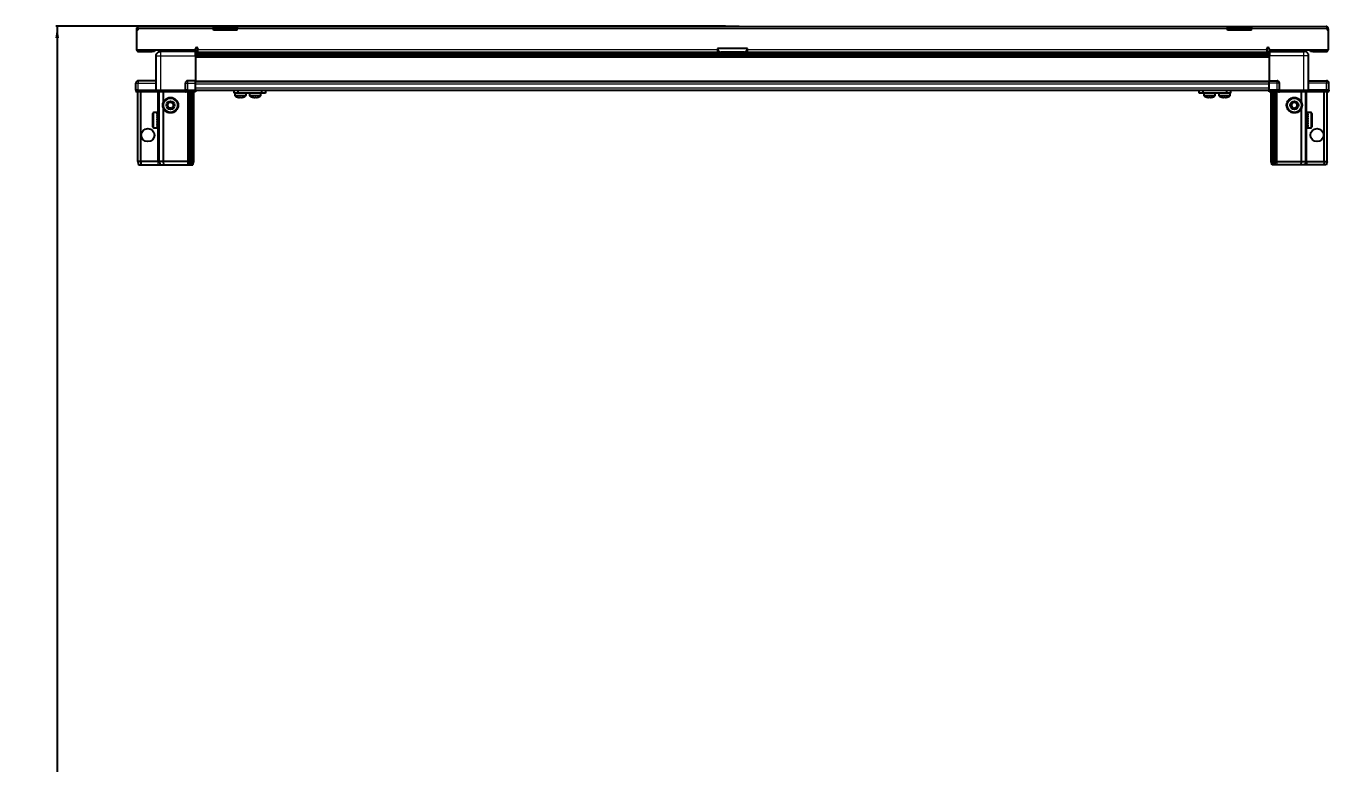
# Model space of a CAD drawing. Header units: millimetres. Extents: x 1415 to 5964, y -1265 to 1596.
# Drawn here: x 1479 to 2571, y 130 to 748 of the extents above; entities that cross this region are included whole.
import ezdxf

# ---------------------------------------------------------------- set-up
doc = ezdxf.new("R2010")
doc.units = ezdxf.units.MM
doc.layers.add('FORMAT', color=7, linetype='Continuous')
doc.styles.add('SLDTEXTSTYLE0', font='TXT', dxfattribs={"width": 0.75})
doc.dimstyles.new('SLDDIMSTYLE0', dxfattribs={"dimtxt": 20, "dimasz": 10, "dimexe": 0, "dimexo": 0.0625, "dimgap": 5, "dimtad": 2, "dimdec": 1, "dimrnd": 1e-09, "dimzin": 12, "dimdsep": 46, "dimtxsty": 'SLDTEXTSTYLE0', "dimsah": 1, "dimcen": 0.09, "dimadec": 0, "dimazin": 3, "dimtfac": 1, "dimtofl": 0, "dimtmove": 0, "dimatfit": 3, "dimfxl": 0, "dimfrac": 2, "dimtolj": 1, "dimtzin": 12, "dimarcsym": 0})

# ---------------------------------------------------------------- blocks, each defined once
blk = doc.blocks.new('_D_8')
at = {"layer": 'FORMAT'}
for p, q in [((2065, 748.4), (1503.8, 748.4)), ((1504.8, 748.4), (1504.8, -1258.6)), ((1573.4, -1258.6), (1503.8, -1258.6))]:
    blk.add_line(p, q, dxfattribs=at)
for points in [[(1504.8, 748.4), (1503.3, 738.4), (1506.4, 738.4)], [(1504.8, -1258.6), (1506.4, -1248.6), (1503.3, -1248.6)]]:
    blk.add_solid(points, dxfattribs=at)
at = {"layer": 'FORMAT', "insert": (1479, -284.6), "char_height": 20, "attachment_point": 1, "rotation": 90, "style": 'SLDTEXTSTYLE0'}
blk.add_mtext('2007', dxfattribs=at)

msp = doc.modelspace()

# ---------------------------------------------------------------- linework, layer by layer
at = {"color": 7, "linetype": 'Continuous', "lineweight": 25}
for p, q in [((1572.32, 746.02), (1571.32, 746.02)), ((1571.32, 746.02), (1571.32, 745.12)), ((1572.32, 745.12), (1571.32, 745.12)), ((1571.32, 745.12), (1571.32, 728.62)), ((1572.32, 746.02), (1572.32, 745.12)), ((1572.92, 748.12), (1635.82, 748.12)), ((1635.82, 746.02), (1635.82, 748.12)), ((1635.82, 748.12), (1645.82, 748.12)), ((1645.82, 746.62), (1635.82, 746.62)), ((1635.82, 745.12), (1635.82, 746.02)), ((1655.82, 745.12), (1635.82, 745.12)), ((1645.82, 748.12), (1655.82, 748.12)), ((1655.82, 746.62), (1645.82, 746.62)), ((1655.82, 748.12), (2485.82, 748.12)), ((1655.82, 748.12), (1655.82, 746.02)), ((1655.82, 745.12), (1655.82, 746.02)), ((2065.03, 748.42), (2065.03, 748.12)), ((2065.03, 748.42), (2076.6, 748.42)), ((2076.6, 748.12), (2076.6, 748.42)), ((2485.82, 746.02), (2485.82, 748.12)), ((2485.82, 748.12), (2495.82, 748.12)), ((2495.82, 746.62), (2485.82, 746.62)), ((2485.82, 745.12), (2485.82, 746.02)), ((2505.82, 745.12), (2485.82, 745.12)), ((2495.82, 748.12), (2505.82, 748.12)), ((2505.82, 746.62), (2495.82, 746.62)), ((2505.82, 748.12), (2568.72, 748.12)), ((2505.82, 748.12), (2505.82, 746.02)), ((2505.82, 745.12), (2505.82, 746.02)), ((2569.32, 746.02), (2570.32, 746.02)), ((2569.32, 746.02), (2569.32, 745.12)), ((2570.32, 745.12), (2569.32, 745.12)), ((2570.32, 745.12), (2570.32, 746.02)), ((2570.32, 728.62), (2570.32, 745.12)), ((1571.32, 728.62), (1620.82, 728.62)), ((1573.42, 727.12), (1584.32, 727.12)), ((1586.32, 727.12), (1584.32, 727.12)), ((1586.32, 728.62), (1586.32, 727.12)), ((1587.82, 694.62), (1587.82, 723.62)), ((1591.57, 728.62), (1591.57, 727.12)), ((1620.82, 727.12), (1591.82, 727.12)), ((1618.07, 727.12), (1618.07, 728.62)), ((1620.67, 727.12), (1620.67, 723.62)), ((1620.82, 728.62), (1620.82, 729.47)), ((1620.82, 728.62), (1620.82, 727.12)), ((1620.82, 726.47), (1644.7, 726.47)), ((2520.82, 724.68), (1620.82, 724.68)), ((2520.82, 724.64), (1620.82, 724.64)), ((1620.82, 723.62), (1620.82, 702.62)), ((1622.82, 729.47), (1622.82, 728.72)), ((1622.82, 726.62), (1622.82, 728.72)), ((1622.82, 726.62), (2058.32, 726.62)), ((1639.32, 726.62), (1639.32, 726.47)), ((1639.48, 726.62), (1639.48, 726.47)), ((1639.69, 726.62), (1639.69, 726.47)), ((1640.24, 726.62), (1640.24, 726.47)), ((1640.65, 726.62), (1640.65, 726.47)), ((1641.54, 726.62), (1641.54, 726.47)), ((1642.13, 726.62), (1642.13, 726.47)), ((1643.26, 726.62), (1643.26, 726.47)), ((1643.96, 726.62), (1643.96, 726.47)), ((1644.7, 726.47), (1645.24, 726.47)), ((1645.24, 726.62), (1645.24, 726.47)), ((1645.24, 726.47), (1645.24, 726.47)), ((1645.24, 726.47), (1645.97, 726.47)), ((1645.43, 726.62), (1645.43, 726.47)), ((1645.93, 726.62), (1645.93, 726.47)), ((1645.97, 726.47), (1645.98, 726.47)), ((1645.98, 726.62), (1645.98, 726.47)), ((1645.98, 726.47), (1646.94, 726.47)), ((1646.94, 726.47), (2494.7, 726.47)), ((1647.27, 726.62), (1647.27, 726.47)), ((1647.28, 726.62), (1647.28, 726.47)), ((1647.98, 726.62), (1647.98, 726.47)), ((1649.15, 726.62), (1649.15, 726.47)), ((1649.77, 726.62), (1649.77, 726.47)), ((1650.71, 726.62), (1650.71, 726.47)), ((1651.17, 726.62), (1651.17, 726.47)), ((1651.8, 726.62), (1651.8, 726.47)), ((1652.05, 726.62), (1652.05, 726.47)), ((1652.29, 726.62), (1652.29, 726.47)), ((1652.32, 726.62), (1652.32, 726.47)), ((2083.32, 729.62), (2058.32, 729.62)), ((2058.32, 729.62), (2058.32, 728.72)), ((2058.32, 728.72), (2058.32, 726.62)), ((2080.32, 726.62), (2061.32, 726.62)), ((2083.32, 728.72), (2083.32, 729.62)), ((2083.32, 726.62), (2083.32, 728.72)), ((2083.32, 726.62), (2518.82, 726.62)), ((2489.32, 726.62), (2489.32, 726.47)), ((2489.43, 726.62), (2489.43, 726.47)), ((2489.61, 726.62), (2489.61, 726.47)), ((2490.12, 726.62), (2490.12, 726.47)), ((2490.51, 726.62), (2490.51, 726.47)), ((2491.37, 726.62), (2491.37, 726.47)), ((2491.93, 726.62), (2491.93, 726.47)), ((2493.05, 726.62), (2493.05, 726.47)), ((2493.73, 726.62), (2493.73, 726.47)), ((2494.7, 726.47), (2495, 726.47)), ((2495, 726.62), (2495, 726.47)), ((2495, 726.47), (2495.01, 726.47)), ((2495.01, 726.47), (2495.74, 726.47)), ((2495.27, 726.62), (2495.27, 726.47)), ((2495.74, 726.62), (2495.74, 726.47)), ((2495.74, 726.47), (2497.03, 726.47)), ((2496.94, 726.47), (2520.82, 726.47)), ((2497.03, 726.62), (2497.03, 726.47)), ((2497.13, 726.62), (2497.13, 726.47)), ((2497.75, 726.62), (2497.75, 726.47)), ((2498.95, 726.62), (2498.95, 726.47)), ((2499.57, 726.62), (2499.57, 726.47)), ((2500.56, 726.62), (2500.56, 726.47)), ((2501.03, 726.62), (2501.03, 726.47)), ((2501.7, 726.62), (2501.7, 726.47)), ((2501.98, 726.62), (2501.98, 726.47)), ((2502.27, 726.62), (2502.27, 726.47)), ((2502.32, 726.47), (2502.32, 726.62)), ((2502.32, 726.62), (2502.32, 726.47)), ((2518.82, 728.72), (2518.82, 729.47)), ((2518.82, 728.72), (2518.82, 726.62)), ((2520.82, 729.47), (2520.82, 728.62)), ((2520.82, 728.62), (2520.82, 727.12)), ((2520.82, 728.62), (2570.32, 728.62)), ((2520.82, 727.12), (2549.82, 727.12)), ((2520.82, 723.62), (2520.82, 702.62)), ((2520.97, 727.12), (2520.97, 723.62)), ((2523.57, 728.62), (2523.57, 727.12)), ((2550.07, 727.12), (2550.07, 728.62)), ((2553.82, 694.62), (2553.82, 723.62)), ((2555.32, 727.12), (2555.32, 728.62)), ((2557.32, 727.12), (2555.32, 727.12)), ((2557.32, 727.12), (2568.22, 727.12)), ((1570.82, 694.62), (1570.82, 700.62)), ((1587.82, 702.62), (1572.82, 702.62)), ((1612.32, 694.62), (1612.32, 700.62)), ((1620.82, 702.62), (1614.32, 702.62)), ((1620.82, 700.62), (1620.82, 702.62)), ((1620.82, 701.97), (2520.82, 701.97)), ((1620.82, 694.62), (1620.82, 700.62)), ((2520.82, 702.62), (2527.32, 702.62)), ((2520.82, 700.62), (2520.82, 702.62)), ((2520.82, 694.62), (2520.82, 700.62)), ((2529.32, 694.62), (2529.32, 700.62)), ((2553.82, 702.62), (2568.82, 702.62)), ((2570.82, 694.62), (2570.82, 700.62)), ((1570.82, 694.62), (1570.82, 694.29)), ((1572.82, 694.62), (1570.82, 694.62)), ((1570.82, 694.62), (1570.82, 694.29)), ((1570.82, 694.62), (1570.82, 694.62)), ((1570.82, 694.29), (1571.32, 693.42)), ((1570.82, 694.29), (1571.32, 693.42)), ((1571.32, 693.42), (1572.82, 693.42)), ((1572.32, 635.12), (1572.32, 693.42)), ((1572.82, 694.62), (1587.62, 694.62)), ((1587.62, 693.42), (1572.82, 693.42)), ((1574.82, 635.12), (1574.82, 693.42)), ((1587.62, 694.62), (1587.82, 694.62)), ((1587.82, 693.42), (1587.62, 693.42)), ((1587.82, 694.62), (1587.82, 693.42)), ((1587.82, 694.62), (1591.82, 694.62)), ((1591.82, 693.42), (1587.82, 693.42)), ((1590.32, 635.12), (1590.32, 693.42)), ((1591.82, 694.62), (1612.12, 694.62)), ((1612.12, 693.42), (1591.82, 693.42)), ((1593.82, 684.62), (1593.82, 693.42)), ((1612.12, 694.62), (1612.32, 694.62)), ((1612.32, 693.42), (1612.12, 693.42)), ((1612.32, 694.62), (1612.32, 693.42)), ((1614.32, 694.62), (1612.32, 694.62)), ((1612.32, 694.62), (1614.32, 694.62)), ((1612.32, 693.42), (1613, 693.42)), ((1620.82, 693.42), (1613, 693.42)), ((1614.32, 694.62), (1620.82, 694.62)), ((1614.32, 694.29), (1620.82, 694.29)), ((1615.32, 635.12), (1615.32, 693.42)), ((1616.32, 635.12), (1616.32, 693.42)), ((1617.82, 635.12), (1617.82, 693.42)), ((1619.32, 635.12), (1619.32, 693.42)), ((1620.82, 694.77), (2520.82, 694.77)), ((1620.82, 694.62), (1620.82, 694.29)), ((1620.82, 694.29), (1620.82, 693.42)), ((1653.27, 692.27), (1653.27, 694.77)), ((1656.27, 692.27), (1653.27, 692.27)), ((1653.62, 692.27), (1653.62, 690.36)), ((1656.27, 694.77), (1656.27, 692.27)), ((1676.47, 692.27), (1656.27, 692.27)), ((1663.12, 690.36), (1663.12, 692.27)), ((1666.07, 692.27), (1666.07, 690.36)), ((1666.12, 692.27), (1666.12, 690.36)), ((1675.62, 690.36), (1675.62, 692.27)), ((1676.47, 692.27), (1676.47, 694.77)), ((1679.47, 692.27), (1676.47, 692.27)), ((1679.47, 694.77), (1679.47, 692.27)), ((2462.17, 692.27), (2462.17, 694.77)), ((2465.17, 692.27), (2462.17, 692.27)), ((2465.17, 694.77), (2465.17, 692.27)), ((2485.37, 692.27), (2465.17, 692.27)), ((2466.02, 692.27), (2466.02, 690.36)), ((2475.52, 690.36), (2475.52, 692.27)), ((2475.57, 690.36), (2475.57, 692.27)), ((2478.52, 692.27), (2478.52, 690.36)), ((2485.37, 692.27), (2485.37, 694.77)), ((2488.37, 692.27), (2485.37, 692.27)), ((2488.02, 690.36), (2488.02, 692.27)), ((2488.37, 694.77), (2488.37, 692.27)), ((2520.82, 694.62), (2527.32, 694.62)), ((2520.82, 694.62), (2520.82, 694.29)), ((2520.82, 694.62), (2520.82, 694.62)), ((2527.32, 694.62), (2520.82, 694.62)), ((2520.82, 693.42), (2520.82, 694.29)), ((2520.82, 694.29), (2520.82, 694.29)), ((2520.82, 694.29), (2527.32, 694.29)), ((2528.64, 693.42), (2520.82, 693.42)), ((2522.32, 635.12), (2522.32, 693.42)), ((2523.82, 635.12), (2523.82, 693.42)), ((2525.32, 635.12), (2525.32, 693.42)), ((2526.32, 635.12), (2526.32, 693.42)), ((2529.32, 694.62), (2527.32, 694.62)), ((2528.64, 693.42), (2529.32, 693.42)), ((2529.32, 694.62), (2529.32, 693.42)), ((2529.32, 694.62), (2529.52, 694.62)), ((2529.52, 693.42), (2529.32, 693.42)), ((2529.52, 694.62), (2549.82, 694.62)), ((2549.82, 693.42), (2529.52, 693.42)), ((2547.82, 684.62), (2547.82, 693.42)), ((2549.82, 694.62), (2553.82, 694.62)), ((2553.82, 693.42), (2549.82, 693.42)), ((2551.32, 635.12), (2551.32, 693.42)), ((2553.82, 694.62), (2553.82, 693.42)), ((2553.82, 694.62), (2554.02, 694.62)), ((2554.02, 693.42), (2553.82, 693.42)), ((2554.02, 694.62), (2568.82, 694.62)), ((2568.82, 694.62), (2554.02, 694.62)), ((2568.82, 693.42), (2554.02, 693.42)), ((2566.82, 635.12), (2566.82, 693.42)), ((2570.82, 694.62), (2568.82, 694.62)), ((2568.82, 693.42), (2570.32, 693.42)), ((2569.32, 635.12), (2569.32, 693.42)), ((2570.32, 693.42), (2570.82, 694.29)), ((2570.82, 694.62), (2570.82, 694.29)), ((1593.82, 635.12), (1593.82, 679.62)), ((2547.82, 635.12), (2547.82, 679.62)), ((1585.12, 663.92), (1585.12, 675.32)), ((1588.82, 676.12), (1585.92, 676.12)), ((1588.32, 676.03), (1588.82, 676.03)), ((1588.32, 676.03), (1588.32, 675.86)), ((1588.32, 675.86), (1588.82, 675.86)), ((1588.32, 675.37), (1588.82, 675.37)), ((1588.32, 675.37), (1588.32, 674.99)), ((1588.32, 674.99), (1588.82, 674.99)), ((1588.32, 674.16), (1588.82, 674.16)), ((1588.32, 674.16), (1588.32, 673.6)), ((1588.32, 673.6), (1588.82, 673.6)), ((1588.32, 672.5), (1588.82, 672.5)), ((1588.32, 672.5), (1588.32, 671.82)), ((1588.32, 671.82), (1588.82, 671.82)), ((1588.32, 670.55), (1588.82, 670.55)), ((1588.32, 670.55), (1588.32, 669.82)), ((1588.32, 670.25), (1588.82, 670.25)), ((1588.32, 669.82), (1588.82, 669.82)), ((1588.32, 668.52), (1588.82, 668.52)), ((1588.32, 668.52), (1588.32, 667.8)), ((1588.32, 668.39), (1588.82, 668.39)), ((1588.32, 667.8), (1588.82, 667.8)), ((1588.32, 666.59), (1588.82, 666.59)), ((1588.32, 666.59), (1588.32, 665.96)), ((1588.82, 676.03), (1588.82, 676.12)), ((1588.82, 675.86), (1588.82, 676.03)), ((1588.82, 675.37), (1588.82, 675.86)), ((1588.82, 674.99), (1588.82, 675.37)), ((1588.82, 674.16), (1588.82, 674.99)), ((1588.82, 673.6), (1588.82, 674.16)), ((1588.92, 674.02), (1588.82, 674.02)), ((1588.82, 672.5), (1588.82, 673.6)), ((1588.82, 671.82), (1588.82, 672.5)), ((1588.82, 670.55), (1588.82, 671.82)), ((1588.82, 670.25), (1588.82, 670.55)), ((1588.82, 668.52), (1588.82, 669.82)), ((1588.82, 667.8), (1588.82, 668.39)), ((1588.82, 666.59), (1588.82, 667.8)), ((1588.82, 665.96), (1588.82, 666.59)), ((1588.92, 672.51), (1588.92, 674.02)), ((1588.92, 665.22), (1588.92, 672.51)), ((1589.8, 672.93), (1589.32, 673.62)), ((1589.32, 665.62), (1589.32, 673.62)), ((1589.32, 665.62), (1589.8, 666.31)), ((1590.29, 673.62), (1589.8, 672.93)), ((1589.8, 666.31), (1589.8, 672.93)), ((1589.8, 666.31), (1590.29, 665.62)), ((1590.32, 673.62), (1590.29, 673.62)), ((1590.29, 665.62), (1590.29, 673.62)), ((2551.35, 673.62), (2551.32, 673.62)), ((2551.84, 672.93), (2551.35, 673.62)), ((2551.35, 673.62), (2551.35, 672.58)), ((2551.35, 672.58), (2551.35, 665.62)), ((2551.35, 665.62), (2551.84, 666.31)), ((2552.32, 673.62), (2551.84, 672.93)), ((2551.84, 672.93), (2551.84, 672.07)), ((2551.84, 672.07), (2551.84, 666.31)), ((2551.84, 666.31), (2552.32, 665.62)), ((2552.32, 673.62), (2552.32, 672.58)), ((2552.32, 672.58), (2552.32, 665.62)), ((2552.82, 674.02), (2552.72, 674.02)), ((2552.72, 674.02), (2552.72, 665.22)), ((2555.72, 676.12), (2552.82, 676.12)), ((2552.82, 676.12), (2552.82, 676.11)), ((2553.32, 676.11), (2552.82, 676.11)), ((2552.82, 676.11), (2552.82, 676.03)), ((2552.82, 676.03), (2552.82, 675.69)), ((2553.32, 676.03), (2552.82, 676.03)), ((2553.32, 675.69), (2552.82, 675.69)), ((2552.82, 675.69), (2552.82, 675.38)), ((2552.82, 675.38), (2552.82, 674.67)), ((2553.32, 675.38), (2552.82, 675.38)), ((2553.32, 674.67), (2552.82, 674.67)), ((2552.82, 674.67), (2552.82, 674.17)), ((2552.82, 674.17), (2552.82, 673.15)), ((2553.32, 674.17), (2552.82, 674.17)), ((2553.32, 673.15), (2552.82, 673.15)), ((2552.82, 673.15), (2552.82, 672.51)), ((2552.82, 672.51), (2552.82, 671.3)), ((2553.32, 672.51), (2552.82, 672.51)), ((2553.32, 671.3), (2552.82, 671.3)), ((2552.82, 671.3), (2552.82, 670.75)), ((2553.32, 670.75), (2552.82, 670.75)), ((2552.82, 670.57), (2552.82, 669.27)), ((2553.32, 670.57), (2552.82, 670.57)), ((2553.32, 669.27), (2552.82, 669.27)), ((2553.32, 668.89), (2552.82, 668.89)), ((2552.82, 668.89), (2552.82, 668.54)), ((2553.32, 668.54), (2552.82, 668.54)), ((2552.82, 668.54), (2552.82, 667.28)), ((2553.32, 667.28), (2552.82, 667.28)), ((2552.82, 667.28), (2552.82, 666.61)), ((2552.82, 666.61), (2552.82, 665.52)), ((2553.32, 666.61), (2552.82, 666.61)), ((2553.32, 676.03), (2553.32, 676.11)), ((2553.32, 675.38), (2553.32, 675.69)), ((2553.32, 674.17), (2553.32, 674.67)), ((2553.32, 672.51), (2553.32, 673.15)), ((2553.32, 670.57), (2553.32, 671.3)), ((2553.32, 668.54), (2553.32, 669.27)), ((2553.32, 666.61), (2553.32, 667.28)), ((2556.52, 675.32), (2556.52, 673.83)), ((2556.52, 673.83), (2556.52, 663.92)), ((1585.92, 663.12), (1588.82, 663.12)), ((1588.32, 665.96), (1588.82, 665.96)), ((1588.32, 664.96), (1588.82, 664.96)), ((1588.32, 664.96), (1588.32, 664.48)), ((1588.32, 664.48), (1588.82, 664.48)), ((1588.32, 663.79), (1588.82, 663.79)), ((1588.32, 663.79), (1588.32, 663.5)), ((1588.32, 663.5), (1588.82, 663.5)), ((1588.32, 663.19), (1588.82, 663.19)), ((1588.32, 663.19), (1588.32, 663.12)), ((1588.32, 663.12), (1588.82, 663.12)), ((1588.82, 664.96), (1588.82, 665.96)), ((1588.82, 665.22), (1588.92, 665.22)), ((1588.82, 664.48), (1588.82, 664.96)), ((1588.82, 663.79), (1588.82, 664.48)), ((1588.82, 663.5), (1588.82, 663.79)), ((1588.82, 663.19), (1588.82, 663.5)), ((1588.82, 663.12), (1588.82, 663.19)), ((1588.82, 663.12), (1588.82, 663.12)), ((1590.29, 665.62), (1590.32, 665.62)), ((2551.32, 665.62), (2551.35, 665.62)), ((2552.72, 665.22), (2552.82, 665.22)), ((2553.32, 665.52), (2552.82, 665.52)), ((2552.82, 665.52), (2552.82, 664.98)), ((2552.82, 664.98), (2552.82, 664.16)), ((2553.32, 664.98), (2552.82, 664.98)), ((2553.32, 664.16), (2552.82, 664.16)), ((2552.82, 664.16), (2552.82, 663.8)), ((2552.82, 663.8), (2552.82, 663.34)), ((2553.32, 663.8), (2552.82, 663.8)), ((2553.32, 663.34), (2552.82, 663.34)), ((2552.82, 663.34), (2552.82, 663.19)), ((2552.82, 663.19), (2552.82, 663.12)), ((2553.32, 663.19), (2552.82, 663.19)), ((2552.82, 663.12), (2555.72, 663.12)), ((2553.32, 664.98), (2553.32, 665.52)), ((2553.32, 663.8), (2553.32, 664.16)), ((2553.32, 663.19), (2553.32, 663.34)), ((1574.82, 635.12), (1572.32, 635.12)), ((1572.32, 635.12), (1573.12, 632.12)), ((1589.32, 635.12), (1574.82, 635.12)), ((1574.82, 635.12), (1574.97, 632.12)), ((1590.32, 635.12), (1589.32, 635.12)), ((1593.82, 635.12), (1590.32, 635.12)), ((1590.32, 635.12), (1591.12, 632.12)), ((1614.32, 635.12), (1593.82, 635.12)), ((1594.15, 632.12), (1593.82, 635.12)), ((1615.32, 635.12), (1614.32, 635.12)), ((1616.32, 635.12), (1615.32, 635.12)), ((1616.12, 632.12), (1615.32, 635.12)), ((1617.82, 635.12), (1616.32, 635.12)), ((1616.86, 632.12), (1616.32, 635.12)), ((1617.36, 632.12), (1617.82, 635.12)), ((1619.32, 635.12), (1617.82, 635.12)), ((1618.52, 632.12), (1619.32, 635.12)), ((2522.32, 635.12), (2523.82, 635.12)), ((2523.12, 632.12), (2522.32, 635.12)), ((2523.82, 635.12), (2525.32, 635.12)), ((2524.28, 632.12), (2523.82, 635.12)), ((2524.78, 632.12), (2525.32, 635.12)), ((2525.32, 635.12), (2526.32, 635.12)), ((2525.52, 632.12), (2526.32, 635.12)), ((2526.32, 635.12), (2527.32, 635.12)), ((2527.32, 635.12), (2547.82, 635.12)), ((2547.49, 632.12), (2547.82, 635.12)), ((2547.82, 635.12), (2551.32, 635.12)), ((2551.32, 635.12), (2550.52, 632.12)), ((2551.32, 635.12), (2552.32, 635.12)), ((2552.32, 635.12), (2566.82, 635.12)), ((2566.82, 635.12), (2566.67, 632.12)), ((2566.82, 635.12), (2569.32, 635.12)), ((2569.32, 635.12), (2568.52, 632.12)), ((1573.12, 632.12), (1574.97, 632.12)), ((1574.97, 632.12), (1589.32, 632.12)), ((1589.32, 632.12), (1591.12, 632.12)), ((1591.12, 632.12), (1594.15, 632.12)), ((1594.15, 632.12), (1614.32, 632.12)), ((1614.32, 632.12), (1616.12, 632.12)), ((1616.12, 632.12), (1616.86, 632.12)), ((1616.86, 632.12), (1617.36, 632.12)), ((1617.36, 632.12), (1618.52, 632.12)), ((2524.28, 632.12), (2523.12, 632.12)), ((2524.78, 632.12), (2524.28, 632.12)), ((2525.52, 632.12), (2524.78, 632.12)), ((2527.32, 632.12), (2525.52, 632.12)), ((2547.49, 632.12), (2527.32, 632.12)), ((2550.52, 632.12), (2547.49, 632.12)), ((2552.32, 632.12), (2550.52, 632.12)), ((2566.67, 632.12), (2552.32, 632.12)), ((2568.52, 632.12), (2566.67, 632.12))]:
    msp.add_line(p, q, dxfattribs=at)
at = {"color": 8, "linetype": 'Continuous', "lineweight": 18}
for p, q in [((1635.82, 746.02), (1572.32, 746.02)), ((1645.82, 746.62), (1645.82, 748.12)), ((2485.82, 746.02), (1655.82, 746.02)), ((2495.82, 748.12), (2495.82, 746.62)), ((2569.32, 746.02), (2505.82, 746.02)), ((1573.42, 728.62), (1573.42, 727.12)), ((1584.32, 727.12), (1584.32, 728.62)), ((1591.82, 723.62), (1620.82, 723.62)), ((1591.82, 694.62), (1591.82, 723.62)), ((1620.82, 727.12), (1622.82, 727.12)), ((2520.82, 725.88), (1620.82, 725.88)), ((1620.82, 723.44), (2520.82, 723.44)), ((2520.82, 722.02), (1620.82, 722.02)), ((1622.82, 728.72), (2058.32, 728.72)), ((2058.32, 727.12), (2059.66, 727.12)), ((2081.98, 727.12), (2083.32, 727.12)), ((2083.32, 728.72), (2518.82, 728.72)), ((2518.82, 727.12), (2520.82, 727.12)), ((2549.82, 723.62), (2520.82, 723.62)), ((2549.82, 694.62), (2549.82, 723.62)), ((2557.32, 728.62), (2557.32, 727.12)), ((2568.22, 728.62), (2568.22, 727.12)), ((1570.82, 700.62), (1572.82, 700.62)), ((1572.82, 702.62), (1572.82, 700.62)), ((1572.82, 700.62), (1587.82, 700.62)), ((1572.82, 694.62), (1572.82, 700.62)), ((1612.32, 700.62), (1614.32, 700.62)), ((1614.32, 700.62), (1614.32, 702.62)), ((1614.32, 694.62), (1614.32, 700.62)), ((1614.32, 700.62), (1620.82, 700.62)), ((1620.82, 702.62), (2520.82, 702.62)), ((1620.82, 699.97), (2520.82, 699.97)), ((2527.32, 700.62), (2520.82, 700.62)), ((2527.32, 700.62), (2527.32, 702.62)), ((2527.32, 694.62), (2527.32, 700.62)), ((2529.32, 700.62), (2527.32, 700.62)), ((2568.82, 700.62), (2553.82, 700.62)), ((2568.82, 702.62), (2568.82, 700.62)), ((2568.82, 694.62), (2568.82, 700.62)), ((2570.82, 700.62), (2568.82, 700.62)), ((1572.82, 694.62), (1572.82, 693.42)), ((1587.62, 693.42), (1587.62, 694.62)), ((1589.32, 673.62), (1589.32, 693.42)), ((1591.82, 694.62), (1591.82, 693.42)), ((1612.12, 693.42), (1612.12, 694.62)), ((1614.32, 694.62), (1614.32, 694.29)), ((1614.32, 635.12), (1614.32, 693.42)), ((1620.82, 696.77), (2520.82, 696.77)), ((1663.12, 690.36), (1653.62, 690.36)), ((1662.93, 689.99), (1653.81, 689.99)), ((1666.12, 690.36), (1666.07, 690.36)), ((1675.62, 690.36), (1666.12, 690.36)), ((1666.31, 689.99), (1666.26, 689.99)), ((1675.43, 689.99), (1666.31, 689.99)), ((2468.23, 690.36), (2466.02, 690.36)), ((2468.33, 689.99), (2466.21, 689.99)), ((2475.52, 690.36), (2468.23, 690.36)), ((2475.33, 689.99), (2468.33, 689.99)), ((2475.38, 689.99), (2475.33, 689.99)), ((2475.57, 690.36), (2475.52, 690.36)), ((2486.02, 690.36), (2478.52, 690.36)), ((2485.91, 689.99), (2478.71, 689.99)), ((2487.83, 689.99), (2485.91, 689.99)), ((2488.02, 690.36), (2486.02, 690.36)), ((2520.82, 694.62), (2520.82, 694.29)), ((2527.32, 694.62), (2527.32, 694.29)), ((2527.32, 635.12), (2527.32, 693.42)), ((2529.52, 694.62), (2529.52, 693.42)), ((2549.82, 694.62), (2549.82, 693.42)), ((2552.32, 673.62), (2552.32, 693.42)), ((2554.02, 694.62), (2554.02, 693.42)), ((2568.82, 694.62), (2568.82, 693.42)), ((1585.92, 663.12), (1585.92, 676.12)), ((2555.72, 676.12), (2555.72, 674.43)), ((2555.72, 674.43), (2555.72, 663.12)), ((1589.32, 635.12), (1589.32, 665.62)), ((2552.32, 635.12), (2552.32, 665.62)), ((1589.32, 635.12), (1589.32, 632.12)), ((1614.32, 632.12), (1614.32, 635.12)), ((2527.32, 632.12), (2527.32, 635.12)), ((2552.32, 635.12), (2552.32, 632.12))]:
    msp.add_line(p, q, dxfattribs=at)
at = {"color": 7, "linetype": 'Continuous', "lineweight": 25}
for centre, radius in [((1599.82, 682.12), 6.5), ((2541.82, 682.12), 6.5), ((1599.82, 682.12), 3.46), ((2541.82, 682.12), 3.46), ((1580.82, 657.12), 5.5), ((2560.82, 657.12), 5.5)]:
    msp.add_circle(centre, radius, dxfattribs=at)
at = {"color": 8, "linetype": 'Continuous', "lineweight": 18}
for centre in [(1599.82, 682.12), (2541.82, 682.12)]:
    msp.add_circle(centre, 5.7, dxfattribs=at)
at = {"color": 7, "linetype": 'Continuous', "lineweight": 25}
for centre, radius, start, end in [((1573.42, 729.22), 2.1, 196.60155, 270), ((1621.82, 729.47), 1, 0, 180), ((2061.32, 729.62), 3, 180, 270), ((2080.32, 729.62), 3, 270, 360), ((2519.82, 729.47), 1, 0, 180), ((2568.22, 729.22), 2.1, 270, 343.39845), ((1572.82, 700.62), 2, 90, 180), ((1614.32, 700.62), 2, 90, 180), ((2527.32, 700.62), 2, 0, 90), ((2568.82, 700.62), 2, 0, 90), ((1654.07, 690.36), 0.45, 180, 235.28209), ((1658.37, 696.57), 8, 235.28209, 258.9392), ((1658.37, 696.57), 8, 281.00757, 304.71791), ((1662.67, 690.36), 0.45, 304.71791, 0), ((1666.52, 690.36), 0.45, 180, 235.28209), ((1666.57, 690.36), 0.45, 180, 235.28209), ((1670.82, 696.57), 8, 235.28209, 255.8287), ((1670.87, 696.57), 8, 235.28209, 259.06255), ((1670.87, 696.57), 8, 280.87532, 304.71791), ((1675.17, 690.36), 0.45, 304.71791, 0), ((2466.47, 690.36), 0.45, 180, 235.28209), ((2470.77, 696.57), 8, 235.28209, 259.05401), ((2470.77, 696.57), 8, 280.84597, 304.71791), ((2470.82, 696.57), 8, 280.92113, 304.71791), ((2475.07, 690.36), 0.45, 304.71791, 0), ((2475.12, 690.36), 0.45, 304.71791, 0), ((2478.97, 690.36), 0.45, 180, 235.28209), ((2483.27, 696.57), 8, 235.28209, 258.92302), ((2483.27, 696.57), 8, 280.93918, 304.71791), ((2487.57, 690.36), 0.45, 304.71791, 0), ((1599.82, 682.12), 2.5, 134.92207, 194.92207), ((1599.82, 682.12), 2.5, 194.92207, 254.92207), ((1599.82, 682.12), 2.5, 74.92207, 134.92207), ((1599.82, 682.12), 2.5, 254.92207, 314.92207), ((1599.82, 682.12), 2.5, 14.92207, 74.92207), ((1599.82, 682.12), 2.5, 314.92207, 14.92207), ((2541.82, 682.12), 2.5, 118.29497, 178.29497), ((2541.82, 682.12), 2.5, 178.29497, 238.29497), ((2541.82, 682.12), 2.5, 238.29497, 298.29497), ((2541.82, 682.12), 2.5, 58.29497, 118.29497), ((2541.82, 682.12), 2.5, 298.29497, 358.29497), ((2541.82, 682.12), 2.5, 358.29497, 58.29497), ((1585.92, 675.32), 0.8, 90, 180), ((1589.32, 674.02), 0.4, 180, 270), ((2552.32, 674.02), 0.4, 270, 0), ((2555.72, 675.32), 0.8, 360, 90), ((1585.92, 663.92), 0.8, 180, 270), ((1589.32, 665.22), 0.4, 90, 180), ((2552.32, 665.22), 0.4, 360, 90), ((2555.72, 663.92), 0.8, 270, 0)]:
    msp.add_arc(centre, radius, start, end, dxfattribs=at)
for centre, start_param, end_param in [((1614.32, 690.82), 0, 0.7227342), ((2527.32, 690.82), 5.5604511, 6.2831853)]:
    msp.add_ellipse(centre, major_axis=(0, 3.46), ratio=0.5773503, start_param=start_param, end_param=end_param, dxfattribs=at)
for points, knots in [([(1572.91, 748.03), (1572.83, 748.02), (1572.52, 747.97), (1572.03, 747.64), (1571.57, 747.09), (1571.35, 746.51), (1571.33, 746.15), (1571.32, 746.02)], [0, 0, 0, 0, 0.0862, 0.3453145, 0.6044258, 0.863537, 1, 1, 1, 1]), ([(1572.32, 746.02), (1572.37, 746.27), (1572.46, 746.77), (1572.59, 747.41), (1572.72, 747.87), (1572.83, 748.09), (1572.9, 748.11), (1572.92, 748.12)], [0, 0, 0, 0, 0.2302553, 0.4485219, 0.6667858, 0.8850496, 1, 1, 1, 1]), ([(2570.32, 746.02), (2570.29, 746.27), (2570.24, 746.77), (2569.85, 747.4), (2569.29, 747.89), (2568.83, 748.02), (2568.6, 748.09)], [0, 0, 0, 0, 0.26016093, 0.50677599, 0.75338804, 1, 1, 1, 1]), ([(2568.72, 748.12), (2568.77, 748.09), (2568.86, 748.04), (2568.99, 747.65), (2569.12, 747.09), (2569.23, 746.51), (2569.3, 746.15), (2569.32, 746.02)], [0, 0, 0, 0, 0.2302553, 0.4485219, 0.6667858, 0.8850496, 1, 1, 1, 1]), ([(1587.82, 723.62), (1587.87, 724.06), (1587.94, 724.74), (1588.38, 725.55), (1588.83, 726.11), (1589.39, 726.56), (1590.2, 727), (1590.88, 727.07), (1591.32, 727.12)], [0, 0, 0, 0, 0.2394568, 0.3683607, 0.5, 0.6316393, 0.7605432, 1, 1, 1, 1]), ([(1591.82, 727.12), (1591.75, 727.12), (1591.62, 727.12), (1591.46, 727.12), (1591.34, 727.12), (1591.33, 727.12), (1591.32, 727.12)], [0, 0, 0, 0, 0.2493943, 0.50033348, 0.75016674, 1, 1, 1, 1]), ([(1620.82, 723.62), (1620.82, 724.01), (1620.82, 724.8), (1620.82, 725.85), (1620.82, 726.64), (1620.82, 727.06), (1620.82, 727.1), (1620.82, 727.12)], [0, 0, 0, 0, 0.2146939, 0.4293877, 0.6440816, 0.8587754, 1, 1, 1, 1]), ([(2520.82, 723.62), (2520.82, 724.01), (2520.82, 724.8), (2520.82, 725.85), (2520.82, 726.64), (2520.82, 727.06), (2520.82, 727.1), (2520.82, 727.12)], [0, 0, 0, 0, 0.2146939, 0.4293877, 0.6440816, 0.8587754, 1, 1, 1, 1]), ([(2549.82, 727.12), (2549.89, 727.12), (2550.02, 727.12), (2550.18, 727.12), (2550.3, 727.12), (2550.31, 727.12), (2550.32, 727.12)], [0, 0, 0, 0, 0.2493943, 0.50033348, 0.75016674, 1, 1, 1, 1]), ([(2553.82, 723.62), (2553.77, 724.06), (2553.7, 724.74), (2553.26, 725.55), (2552.81, 726.11), (2552.25, 726.56), (2551.44, 727), (2550.76, 727.07), (2550.32, 727.12)], [0, 0, 0, 0, 0.2394568, 0.3683607, 0.5, 0.6316393, 0.7605432, 1, 1, 1, 1]), ([(1656.87, 688.72), (1656.87, 688.71), (1656.87, 688.71), (1656.73, 688.74), (1656.55, 688.79), (1656.4, 688.85), (1656.33, 688.88), (1656.32, 688.89), (1656.32, 688.89), (1656.33, 688.89), (1656.35, 688.89), (1656.42, 688.87), (1656.71, 688.81), (1657.09, 688.73), (1657.51, 688.7), (1657.78, 688.73), (1657.94, 688.8), (1658.04, 688.87), (1658.11, 688.89), (1658.14, 688.89), (1658.16, 688.89), (1658.18, 688.89), (1658.22, 688.89), (1658.32, 688.85), (1658.48, 688.78), (1658.7, 688.73), (1659, 688.71), (1659.34, 688.73), (1659.65, 688.78), (1659.89, 688.83), (1660.01, 688.85), (1660.09, 688.87), (1660.14, 688.88), (1660.18, 688.89), (1660.2, 688.89), (1660.2, 688.89), (1660.2, 688.89)], [0, 0, 0, 0, 0.02609806, 0.07983731, 0.13720457, 0.17835712, 0.1990393, 0.20333955, 0.20768945, 0.21072293, 0.21454384, 0.22147953, 0.24860164, 0.35577715, 0.40489702, 0.45442268, 0.54604997, 0.59140385, 0.59711865, 0.60132508, 0.60438175, 0.60744379, 0.6119905, 0.62422862, 0.67851933, 0.75975016, 0.80430476, 0.84902576, 0.92362505, 0.95135982, 0.96870753, 0.97999594, 0.99114211, 0.99547316, 0.99884503, 1, 1, 1, 1]), ([(1660.2, 688.89), (1660.21, 688.89), (1660.21, 688.89), (1660.22, 688.88), (1660.17, 688.85), (1660.03, 688.78), (1659.9, 688.73), (1659.84, 688.71), (1659.88, 688.72), (1659.9, 688.72)], [0, 0, 0, 0, 0.0151829, 0.0365363, 0.0956997, 0.3601423, 0.6752387, 0.8745348, 1, 1, 1, 1]), ([(1669.36, 688.72), (1669.36, 688.71), (1669.38, 688.71), (1669.24, 688.76), (1669.08, 688.82), (1668.96, 688.88), (1668.96, 688.89), (1668.96, 688.89), (1668.98, 688.89), (1669, 688.89), (1669.09, 688.87), (1669.43, 688.79), (1669.86, 688.72), (1670.29, 688.71), (1670.51, 688.74), (1670.68, 688.79), (1670.8, 688.85), (1670.88, 688.88), (1670.93, 688.89), (1670.95, 688.89), (1670.98, 688.89), (1671, 688.89), (1671.06, 688.87), (1671.19, 688.81), (1671.34, 688.73), (1671.65, 688.7), (1672.04, 688.73), (1672.42, 688.8), (1672.72, 688.87), (1672.83, 688.89), (1672.85, 688.89), (1672.86, 688.89), (1672.87, 688.89), (1672.87, 688.89), (1672.81, 688.85), (1672.63, 688.79), (1672.43, 688.73), (1672.39, 688.72), (1672.38, 688.72)], [0, 0, 0, 0, 0.0283629, 0.08068229, 0.1383562, 0.16729235, 0.17091751, 0.17379549, 0.1766977, 0.18004982, 0.18639917, 0.21307731, 0.31901904, 0.35398038, 0.39928328, 0.44764465, 0.48233679, 0.49977215, 0.50339732, 0.50706434, 0.5096216, 0.51284268, 0.51868955, 0.54155386, 0.63190424, 0.67331293, 0.71506372, 0.79230674, 0.83054067, 0.83535832, 0.8389044, 0.84148121, 0.84406255, 0.84789549, 0.85821238, 0.90398018, 0.97245884, 1, 1, 1, 1]), ([(2469.25, 688.72), (2469.25, 688.72), (2469.21, 688.72), (2469, 688.79), (2468.84, 688.85), (2468.78, 688.88), (2468.77, 688.89), (2468.77, 688.89), (2468.78, 688.89), (2468.8, 688.89), (2468.85, 688.88), (2469.07, 688.83), (2469.4, 688.76), (2469.78, 688.71), (2470.06, 688.71), (2470.32, 688.74), (2470.46, 688.81), (2470.59, 688.88), (2470.64, 688.89), (2470.66, 688.89), (2470.69, 688.89), (2470.71, 688.89), (2470.75, 688.88), (2470.87, 688.84), (2471.03, 688.76), (2471.29, 688.71), (2471.64, 688.71), (2472.01, 688.76), (2472.34, 688.82), (2472.57, 688.88), (2472.65, 688.89), (2472.67, 688.89), (2472.68, 688.89), (2472.68, 688.89), (2472.67, 688.87), (2472.5, 688.79), (2472.26, 688.71), (2472.28, 688.71), (2472.28, 688.71)], [0, 0, 0, 0, 0.02451912, 0.10597395, 0.13384212, 0.14781851, 0.15355312, 0.15640274, 0.15927956, 0.16178012, 0.16647727, 0.18164832, 0.25411072, 0.30099815, 0.33557914, 0.37919172, 0.4620214, 0.4826759, 0.48645495, 0.49027069, 0.49281666, 0.49535678, 0.49978442, 0.51342704, 0.5769545, 0.64097254, 0.67901695, 0.73137106, 0.78908324, 0.81803858, 0.82166614, 0.82454604, 0.82745017, 0.83080452, 0.83715808, 0.86385392, 0.96986594, 1, 1, 1, 1]), ([(2481.74, 688.72), (2481.75, 688.72), (2481.8, 688.71), (2481.75, 688.73), (2481.63, 688.78), (2481.52, 688.83), (2481.47, 688.85), (2481.44, 688.87), (2481.42, 688.88), (2481.42, 688.89), (2481.43, 688.89), (2481.44, 688.89), (2481.44, 688.89)], [0, 0, 0, 0, 0.117513, 0.3191822, 0.6555874, 0.7806573, 0.8588867, 0.9097918, 0.9600554, 0.9795862, 0.9947917, 1, 1, 1, 1]), ([(2481.44, 688.89), (2481.44, 688.89), (2481.45, 688.89), (2481.49, 688.88), (2481.65, 688.85), (2481.94, 688.79), (2482.29, 688.73), (2482.63, 688.71), (2482.95, 688.72), (2483.16, 688.79), (2483.32, 688.85), (2483.4, 688.88), (2483.44, 688.89), (2483.47, 688.89), (2483.49, 688.89), (2483.51, 688.89), (2483.56, 688.88), (2483.66, 688.83), (2483.77, 688.76), (2483.97, 688.71), (2484.22, 688.71), (2484.61, 688.74), (2484.96, 688.81), (2485.23, 688.88), (2485.29, 688.89), (2485.31, 688.89), (2485.32, 688.89), (2485.32, 688.89), (2485.31, 688.88), (2485.21, 688.84), (2485, 688.77), (2484.78, 688.71), (2484.77, 688.71), (2484.77, 688.72)], [0, 0, 0, 0, 0.0033506, 0.0080628, 0.021119, 0.0794763, 0.1490118, 0.1929925, 0.2373326, 0.3338878, 0.3669223, 0.3834897, 0.3902874, 0.3936653, 0.3970754, 0.4000395, 0.4056074, 0.423591, 0.5094867, 0.5650663, 0.606058, 0.6577556, 0.7559406, 0.7804241, 0.7849037, 0.7894268, 0.7924448, 0.7954558, 0.8007042, 0.816876, 0.8921804, 0.9680663, 1, 1, 1, 1]), ([(1597.03, 682.87), (1597.4, 683.23), (1598.08, 683.92), (1598.76, 684.59), (1599.08, 684.91)], [0, 0, 0, 0, 0.5346859, 1, 1, 1, 1]), ([(1597.78, 680.08), (1597.69, 680.41), (1597.48, 681.21), (1597.22, 682.17), (1597.06, 682.75), (1597.03, 682.87)], [0, 0, 0, 0, 0.3629006, 0.8668753, 1, 1, 1, 1]), ([(1600.56, 679.33), (1600.07, 679.46), (1599.13, 679.72), (1598.21, 679.97), (1597.78, 680.08)], [0, 0, 0, 0, 0.5346859, 1, 1, 1, 1]), ([(1599.08, 684.91), (1599.57, 684.77), (1600.51, 684.52), (1601.43, 684.27), (1601.86, 684.16)], [0, 0, 0, 0, 0.5346859, 1, 1, 1, 1]), ([(1602.61, 681.37), (1602.24, 681), (1601.56, 680.32), (1600.88, 679.65), (1600.56, 679.33)], [0, 0, 0, 0, 0.5346859, 1, 1, 1, 1]), ([(1601.86, 684.16), (1601.9, 684.04), (1602.05, 683.46), (1602.31, 682.5), (1602.52, 681.7), (1602.61, 681.37)], [0, 0, 0, 0, 0.1331247, 0.6370994, 1, 1, 1, 1]), ([(2539.28, 680.75), (2539.29, 681.27), (2539.32, 682.23), (2539.35, 683.19), (2539.36, 683.64)], [0, 0, 0, 0, 0.5346859, 1, 1, 1, 1]), ([(2541.73, 679.23), (2541.44, 679.42), (2540.74, 679.85), (2539.89, 680.37), (2539.38, 680.69), (2539.28, 680.75)], [0, 0, 0, 0, 0.3629006, 0.8668753, 1, 1, 1, 1]), ([(2539.36, 683.64), (2539.82, 683.88), (2540.67, 684.34), (2541.51, 684.79), (2541.91, 685.01)], [0, 0, 0, 0, 0.5346859, 1, 1, 1, 1]), ([(2544.28, 680.6), (2543.82, 680.36), (2542.97, 679.9), (2542.13, 679.45), (2541.73, 679.23)], [0, 0, 0, 0, 0.5346859, 1, 1, 1, 1]), ([(2541.91, 685.01), (2542.01, 684.94), (2542.52, 684.62), (2543.37, 684.1), (2544.07, 683.67), (2544.36, 683.49)], [0, 0, 0, 0, 0.1331247, 0.6370994, 1, 1, 1, 1]), ([(2544.36, 683.49), (2544.35, 682.97), (2544.32, 682.01), (2544.29, 681.05), (2544.28, 680.6)], [0, 0, 0, 0, 0.5346859, 1, 1, 1, 1])]:
    msp.add_open_spline(points, degree=3, knots=knots, dxfattribs=at)
at = {"color": 8, "linetype": 'Continuous', "lineweight": 18}
for points in [[(1587.82, 723.62), (1587.88, 723.62), (1588, 723.62), (1588.93, 723.62), (1590.25, 723.62), (1591.3, 723.62), (1591.82, 723.62)], [(2553.82, 723.62), (2553.76, 723.62), (2553.64, 723.62), (2552.71, 723.62), (2551.39, 723.62), (2550.34, 723.62), (2549.82, 723.62)]]:
    msp.add_open_spline(points, degree=3, dxfattribs=at)
for points, knots in [([(1591.82, 723.62), (1591.82, 724.06), (1591.82, 724.74), (1591.82, 725.55), (1591.82, 726.11), (1591.82, 726.56), (1591.82, 727), (1591.82, 727.07), (1591.82, 727.12)], [0, 0, 0, 0, 0.23945684, 0.36836066, 0.5, 0.63163934, 0.76054316, 1, 1, 1, 1]), ([(2549.82, 723.62), (2549.82, 724.06), (2549.82, 724.74), (2549.82, 725.55), (2549.82, 726.11), (2549.82, 726.56), (2549.82, 727), (2549.82, 727.07), (2549.82, 727.12)], [0, 0, 0, 0, 0.2394568, 0.3683607, 0.5, 0.6316393, 0.7605432, 1, 1, 1, 1])]:
    msp.add_open_spline(points, degree=3, knots=knots, dxfattribs=at)

# ---------------------------------------------------------------- dimensions: what is measured, and where the dimension line sits
at = {"layer": 'FORMAT'}
dim = msp.add_linear_dim(base=(1504.82, -1258.58), p1=(2065.03, 748.42), p2=(1573.42, -1258.58), angle=90, dimstyle='SLDDIMSTYLE0', dxfattribs=at)
dim.commit()
dim.dimension.update_dxf_attribs({"geometry": '_D_8', "text_midpoint": (1504.82, -255.08), "dimtype": 160})

doc.saveas('drawing.dxf')
